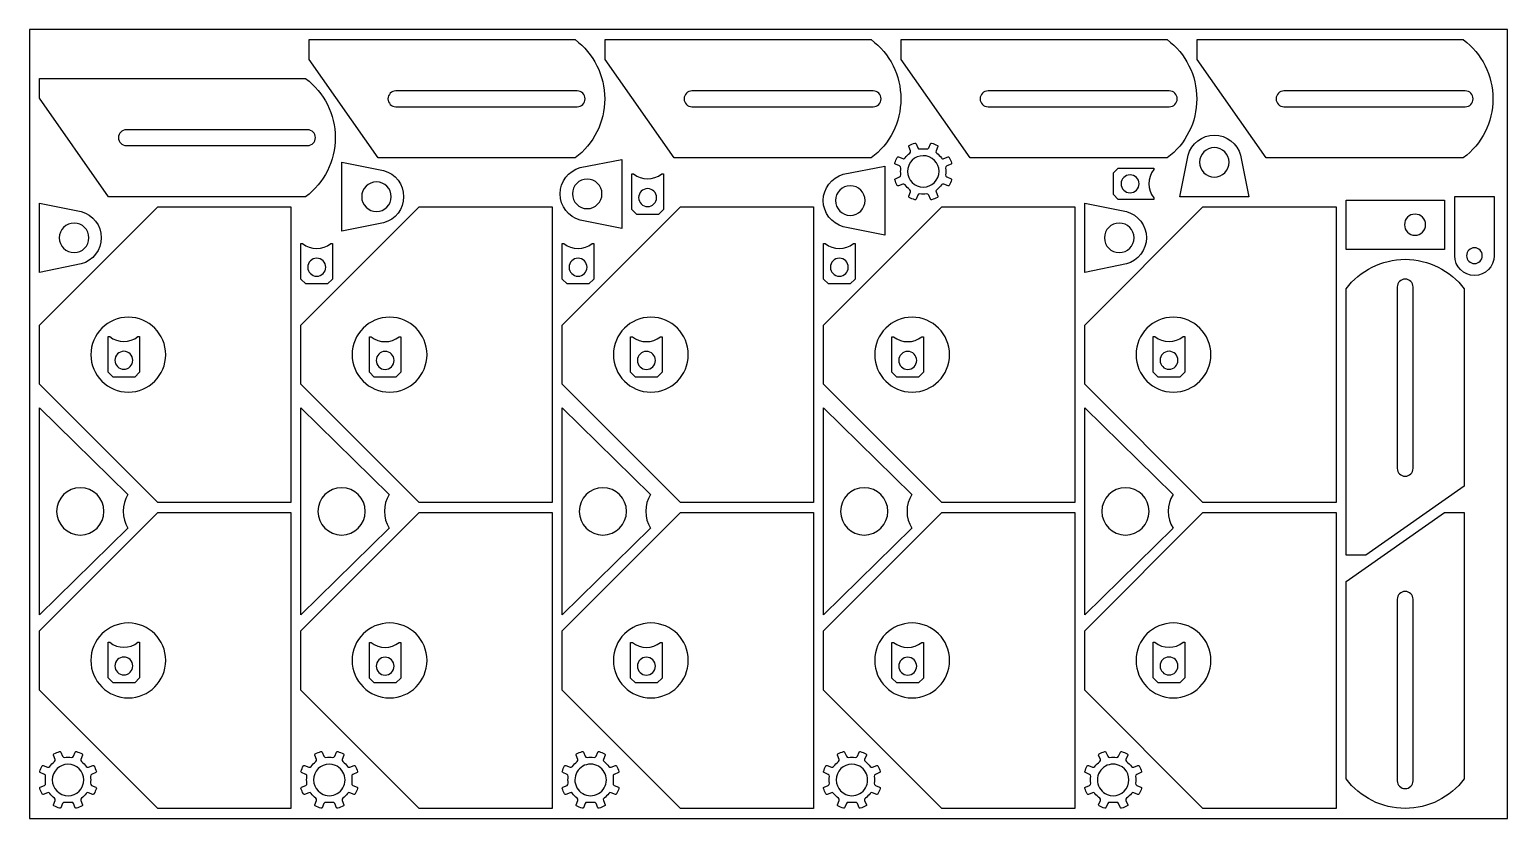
# Model space of a CAD drawing. Header units: metres. Extents: x 0 to 1500, y 0 to 800.
import ezdxf

# ---------------------------------------------------------------- set-up
doc = ezdxf.new("R2010")
doc.units = ezdxf.units.M

msp = doc.modelspace()

# ---------------------------------------------------------------- linework, layer by layer
for points in [[(0, 0), (1500, 0), (1500, 800), (0, 800)], [(130.2, 620.3), (265.2, 620.3), (265.2, 320.3), (130.2, 320.3), (10.2, 440.3), (10.2, 500.3)], [(395.4, 620.3), (530.4, 620.3), (530.4, 320.3), (395.4, 320.3), (275.4, 440.3), (275.4, 500.3)], [(660.6, 620.3), (795.6, 620.3), (795.6, 320.3), (660.6, 320.3), (540.6, 440.3), (540.6, 500.3)], [(925.8, 620.3), (1060.8, 620.3), (1060.8, 320.3), (925.8, 320.3), (805.8, 440.3), (805.8, 500.3)], [(1191, 620.3), (1326, 620.3), (1326, 320.3), (1191, 320.3), (1071, 440.3), (1071, 500.3)], [(1436.2, 577.1), (1336.2, 577.1), (1336.2, 627.1), (1436.2, 627.1)], [(130.2, 310.2), (265.2, 310.2), (265.2, 10.2), (130.2, 10.2), (10.2, 130.2), (10.2, 190.2)], [(395.4, 310.2), (530.4, 310.2), (530.4, 10.2), (395.4, 10.2), (275.4, 130.2), (275.4, 190.2)], [(660.6, 310.2), (795.6, 310.2), (795.6, 10.2), (660.6, 10.2), (540.6, 130.2), (540.6, 190.2)], [(925.8, 310.2), (1060.8, 310.2), (1060.8, 10.2), (925.8, 10.2), (805.8, 130.2), (805.8, 190.2)], [(1191, 310.2), (1326, 310.2), (1326, 10.2), (1191, 10.2), (1071, 130.2), (1071, 190.2)]]:
    msp.add_lwpolyline(points, close=True)
for points in [[(553.8, 669.8), (353.8, 669.8), (283.8, 769.8), (283.8, 789.8), (553.8, 789.8, -0.5)], [(854.3, 669.8), (654.3, 669.8), (584.3, 769.8), (584.3, 789.8), (854.3, 789.8, -0.5)], [(1154.7, 669.8), (954.8, 669.8), (884.8, 769.8), (884.8, 789.8), (1154.7, 789.8, -0.5)], [(1455.2, 669.8), (1255.2, 669.8), (1185.2, 769.8), (1185.2, 789.8), (1455.2, 789.8, -0.5)], [(280.2, 630.4), (80.2, 630.4), (10.2, 730.4), (10.2, 750.4), (280.2, 750.4, -0.5)], [(555.8, 721.8, 1), (555.8, 737.8), (371.8, 737.8, 1), (371.8, 721.8)], [(856.3, 721.8, 1), (856.3, 737.8), (672.3, 737.8, 1), (672.3, 721.8)], [(1156.8, 721.8, 1), (1156.8, 737.8), (972.8, 737.8, 1), (972.8, 721.8)], [(1457.2, 721.8, 1), (1457.2, 737.8), (1273.2, 737.8, 1), (1273.2, 721.8)], [(282.2, 682.4, 1), (282.2, 698.4), (98.2, 698.4, 1), (98.2, 682.4)], [(1175.9, 672.5, -0.767327), (1229.1, 672.5), (1237.5, 630.4), (1167.5, 630.4)], [(884.4, 652.7, -0.075308), (884.4, 659.6, 0.344881), (883.1, 661.7), (878.9, 663.5, -0.384176), (878.3, 664.7, -0.051863), (880.7, 670.4, -0.384176), (882, 670.9), (886.2, 669.1, 0.344881), (888.6, 669.8, -0.075308), (893.5, 674.7, 0.344881), (894.1, 677), (892.4, 681.3, -0.384176), (892.8, 682.5, -0.051863), (898.5, 684.9, -0.384176), (899.8, 684.3), (901.5, 680.1, 0.344881), (903.7, 678.9, -0.075309), (910.5, 678.9, 0.344881), (912.7, 680.1), (914.4, 684.3, -0.384176), (915.6, 684.9, -0.051863), (921.4, 682.5, -0.384176), (921.8, 681.3), (920.1, 677, 0.344881), (920.7, 674.7, -0.075309), (925.6, 669.8, 0.344881), (928, 669.1), (932.2, 670.9, -0.384176), (933.5, 670.4, -0.051863), (935.9, 664.7, -0.384176), (935.3, 663.5), (931, 661.7, 0.344881), (929.8, 659.6, -0.075309), (929.8, 652.7, 0.344881), (931, 650.6), (935.3, 648.8, -0.384176), (935.9, 647.6, -0.051863), (933.5, 641.9, -0.384176), (932.2, 641.4), (928, 643.2, 0.344881), (925.6, 642.5, -0.075309), (920.7, 637.6, 0.344881), (920.1, 635.3), (921.8, 631, -0.384176), (921.4, 629.8, -0.051863), (915.6, 627.4, -0.384176), (914.4, 628), (912.7, 632.2, 0.344881), (910.5, 633.4, -0.075309), (903.7, 633.4, 0.344881), (901.5, 632.2), (899.8, 628, -0.384176), (898.5, 627.4, -0.051863), (892.8, 629.8, -0.384176), (892.4, 631), (894.1, 635.3, 0.344881), (893.5, 637.6, -0.075309), (888.6, 642.5, 0.344881), (886.2, 643.2), (882, 641.4, -0.384176), (880.7, 641.9, -0.051863), (878.3, 647.6, -0.384176), (878.9, 648.8), (883.1, 650.6, 0.344881)], [(1217.5, 665.4, 1), (1187.5, 665.4, 1)], [(359.3, 657.1, -0.767327), (359.3, 604), (317.1, 595.5), (317.1, 665.5)], [(558.9, 606.8, -0.767327), (558.9, 660), (601, 668.4), (601, 598.4)], [(825.9, 600.1, -0.767327), (825.9, 653.2), (868, 661.6), (868, 591.6)], [(913.2, 670.9, 1), (901, 641.4, 1)], [(352.1, 615.5, 1), (352.1, 645.5, 1)], [(566, 648.4, 1), (566, 618.4, 1)], [(611.3, 617.6), (611.3, 653.6), (613, 653.6, 0.349215), (641.6, 653.6), (643.3, 653.6), (643.3, 617.6), (638.3, 612.6), (616.3, 612.6)], [(1105, 659.6), (1141, 659.6), (1141, 658, 0.349215), (1141, 629.3), (1141, 627.6), (1105, 627.6), (1100, 632.6), (1100, 654.6)], [(1117, 652.7, 1), (1117, 634.5, 1)], [(618.2, 629.6, 1), (636.4, 629.6, 1)], [(833, 641.6, 1), (833, 611.6, 1)], [(1446.5, 570.7), (1446.5, 630.7), (1486.5, 630.7), (1486.5, 570.7, -1)], [(52.4, 615.4, -0.767327), (52.4, 562.3), (10.2, 553.8), (10.2, 623.8)], [(1113.2, 615.4, -0.767327), (1113.2, 562.3), (1071, 553.8), (1071, 623.8)], [(45.2, 573.8, 1), (45.2, 603.8, 1)], [(1106, 573.8, 1), (1106, 603.8, 1)], [(1417, 602.1, 1), (1395.5, 602.1, 1)], [(275.4, 547), (275.4, 583), (277.1, 583, 0.349215), (305.8, 583), (307.4, 583), (307.4, 547), (302.4, 542), (280.4, 542)], [(540.6, 547), (540.6, 583), (542.3, 583, 0.349215), (571, 583), (572.6, 583), (572.6, 547), (567.6, 542), (545.6, 542)], [(805.8, 547), (805.8, 583), (807.5, 583, 0.349215), (836.2, 583), (837.8, 583), (837.8, 547), (832.8, 542), (810.8, 542)], [(1458.5, 570.7, 1), (1474.5, 570.7, 1)], [(282.4, 559, 1), (300.6, 559, 1)], [(547.6, 559, 1), (565.8, 559, 1)], [(812.8, 559, 1), (831, 559, 1)], [(1456.2, 537), (1456.2, 337), (1356.2, 267), (1336.2, 267), (1336.2, 537, -0.5)], [(1404.2, 539, 1), (1388.2, 539), (1388.2, 355, 1), (1404.2, 355)], [(100.2, 432.3, 1), (100.2, 508.3, 1)], [(365.4, 432.3, 1), (365.4, 508.3, 1)], [(630.6, 432.3, 1), (630.6, 508.3, 1)], [(895.8, 432.3, 1), (895.8, 508.3, 1)], [(1161, 432.3, 1), (1161, 508.3, 1)], [(79.7, 452.6), (79.7, 488.6), (81.4, 488.6, 0.349215), (110, 488.6), (111.7, 488.6), (111.7, 452.6), (106.7, 447.6), (84.7, 447.6)], [(344.9, 452.5), (344.9, 488.5), (346.6, 488.5, 0.349215), (375.2, 488.5), (376.9, 488.5), (376.9, 452.5), (371.9, 447.5), (349.9, 447.5)], [(610.1, 452.5), (610.1, 488.5), (611.8, 488.5, 0.349215), (640.4, 488.5), (642.1, 488.5), (642.1, 452.5), (637.1, 447.5), (615.1, 447.5)], [(875.3, 452.5), (875.3, 488.5), (877, 488.5, 0.349215), (905.6, 488.5), (907.3, 488.5), (907.3, 452.5), (902.3, 447.5), (880.3, 447.5)], [(1140.5, 452.6), (1140.5, 488.6), (1142.2, 488.6, 0.349215), (1170.8, 488.6), (1172.5, 488.6), (1172.5, 452.6), (1167.5, 447.6), (1145.5, 447.6)], [(86.6, 464.6, 1), (104.8, 464.6, 1)], [(351.8, 464.5, 1), (370, 464.5, 1)], [(617, 464.5, 1), (635.2, 464.5, 1)], [(882.2, 464.5, 1), (900.4, 464.5, 1)], [(1147.4, 464.6, 1), (1165.6, 464.6, 1)], [(10.2, 206.4), (10.2, 416.4), (99.8, 328.6, 0.280148), (99.8, 294.3)], [(275.4, 206.4), (275.4, 416.4), (365, 328.6, 0.280148), (365, 294.3)], [(540.6, 206.4), (540.6, 416.4), (630.2, 328.6, 0.280148), (630.2, 294.3)], [(805.8, 206.4), (805.8, 416.4), (895.4, 328.6, 0.280148), (895.4, 294.3)], [(1071, 206.4), (1071, 416.4), (1160.6, 328.6, 0.280148), (1160.6, 294.3)], [(51.5, 287.4, 1), (51.5, 335.4, 1)], [(316.7, 287.4, 1), (316.7, 335.4, 1)], [(581.9, 287.4, 1), (581.9, 335.4, 1)], [(847.1, 287.4, 1), (847.1, 335.4, 1)], [(1112.3, 287.4, 1), (1112.3, 335.4, 1)], [(1336.2, 40.2), (1336.2, 240.2), (1436.2, 310.2), (1456.2, 310.2), (1456.2, 40.2, -0.5)], [(1388.2, 38.2, 1), (1404.2, 38.2), (1404.2, 222.2, 1), (1388.2, 222.2)], [(100.2, 122.2, 1), (100.2, 198.2, 1)], [(365.4, 122.2, 1), (365.4, 198.2, 1)], [(630.6, 122.2, 1), (630.6, 198.2, 1)], [(895.8, 122.2, 1), (895.8, 198.2, 1)], [(1161, 122.2, 1), (1161, 198.2, 1)], [(79.7, 142.6), (79.7, 178.6), (81.4, 178.6, 0.349215), (110, 178.6), (111.7, 178.6), (111.7, 142.6), (106.7, 137.6), (84.7, 137.6)], [(344.9, 142.4), (344.9, 178.4), (346.6, 178.4, 0.349215), (375.2, 178.4), (376.9, 178.4), (376.9, 142.4), (371.9, 137.4), (349.9, 137.4)], [(610.1, 142.4), (610.1, 178.4), (611.8, 178.4, 0.349215), (640.4, 178.4), (642.1, 178.4), (642.1, 142.4), (637.1, 137.4), (615.1, 137.4)], [(875.3, 142.4), (875.3, 178.4), (877, 178.4, 0.349215), (905.6, 178.4), (907.3, 178.4), (907.3, 142.4), (902.3, 137.4), (880.3, 137.4)], [(1140.5, 142.6), (1140.5, 178.6), (1142.2, 178.6, 0.349215), (1170.8, 178.6), (1172.5, 178.6), (1172.5, 142.6), (1167.5, 137.6), (1145.5, 137.6)], [(86.6, 154.6, 1), (104.8, 154.6, 1)], [(351.8, 154.4, 1), (370, 154.4, 1)], [(617, 154.4, 1), (635.2, 154.4, 1)], [(882.2, 154.4, 1), (900.4, 154.4, 1)], [(1147.4, 154.6, 1), (1165.6, 154.6, 1)], [(16.3, 35.6, -0.075308), (16.3, 42.5, 0.344881), (15.1, 44.6), (10.9, 46.4, -0.384176), (10.3, 47.6, -0.051863), (12.7, 53.3, -0.384176), (13.9, 53.8), (18.2, 52, 0.344881), (20.5, 52.7, -0.075308), (25.4, 57.6, 0.344881), (26.1, 59.9), (24.3, 64.2, -0.384176), (24.8, 65.4, -0.051863), (30.5, 67.8, -0.384176), (31.7, 67.2), (33.5, 63, 0.344881), (35.6, 61.8, -0.075309), (42.5, 61.8, 0.344881), (44.6, 63), (46.4, 67.2, -0.384176), (47.6, 67.8, -0.051863), (53.3, 65.4, -0.384176), (53.8, 64.2), (52, 59.9, 0.344881), (52.7, 57.6, -0.075309), (57.6, 52.7, 0.344881), (59.9, 52), (64.2, 53.8, -0.384176), (65.4, 53.3, -0.051863), (67.8, 47.6, -0.384176), (67.2, 46.4), (63, 44.6, 0.344881), (61.8, 42.5, -0.075309), (61.8, 35.6, 0.344881), (63, 33.5), (67.2, 31.7, -0.384176), (67.8, 30.5, -0.051863), (65.4, 24.8, -0.384176), (64.2, 24.3), (59.9, 26.1, 0.344881), (57.6, 25.4, -0.075309), (52.7, 20.5, 0.344881), (52, 18.2), (53.8, 13.9, -0.384176), (53.3, 12.7, -0.051863), (47.6, 10.3, -0.384176), (46.4, 10.9), (44.6, 15.1, 0.344881), (42.5, 16.3, -0.075309), (35.6, 16.3, 0.344881), (33.5, 15.1), (31.7, 10.9, -0.384176), (30.5, 10.3, -0.051863), (24.8, 12.7, -0.384176), (24.3, 13.9), (26.1, 18.2, 0.344881), (25.4, 20.5, -0.075309), (20.5, 25.4, 0.344881), (18.2, 26.1), (13.9, 24.3, -0.384176), (12.7, 24.8, -0.051863), (10.3, 30.5, -0.384176), (10.9, 31.7), (15.1, 33.5, 0.344881)], [(281.5, 35.6, -0.075308), (281.5, 42.5, 0.344881), (280.3, 44.6), (276.1, 46.4, -0.384176), (275.5, 47.6, -0.051863), (277.9, 53.3, -0.384176), (279.1, 53.8), (283.4, 52, 0.344881), (285.7, 52.7, -0.075308), (290.6, 57.6, 0.344881), (291.3, 59.9), (289.5, 64.2, -0.384176), (290, 65.4, -0.051863), (295.7, 67.8, -0.384176), (296.9, 67.2), (298.7, 63, 0.344881), (300.8, 61.8, -0.075309), (307.7, 61.8, 0.344881), (309.8, 63), (311.6, 67.2, -0.384176), (312.8, 67.8, -0.051863), (318.5, 65.4, -0.384176), (319, 64.2), (317.2, 59.9, 0.344881), (317.9, 57.6, -0.075309), (322.8, 52.7, 0.344881), (325.1, 52), (329.4, 53.8, -0.384176), (330.6, 53.3, -0.051863), (333, 47.6, -0.384176), (332.4, 46.4), (328.2, 44.6, 0.344881), (327, 42.5, -0.075309), (327, 35.6, 0.344881), (328.2, 33.5), (332.4, 31.7, -0.384176), (333, 30.5, -0.051863), (330.6, 24.8, -0.384176), (329.4, 24.3), (325.1, 26.1, 0.344881), (322.8, 25.4, -0.075309), (317.9, 20.5, 0.344881), (317.2, 18.2), (319, 13.9, -0.384176), (318.5, 12.7, -0.051863), (312.8, 10.3, -0.384176), (311.6, 10.9), (309.8, 15.1, 0.344881), (307.7, 16.3, -0.075309), (300.8, 16.3, 0.344881), (298.7, 15.1), (296.9, 10.9, -0.384176), (295.7, 10.3, -0.051863), (290, 12.7, -0.384176), (289.5, 13.9), (291.3, 18.2, 0.344881), (290.6, 20.5, -0.075309), (285.7, 25.4, 0.344881), (283.4, 26.1), (279.1, 24.3, -0.384176), (277.9, 24.8, -0.051863), (275.5, 30.5, -0.384176), (276.1, 31.7), (280.3, 33.5, 0.344881)], [(546.7, 35.6, -0.075308), (546.7, 42.5, 0.344881), (545.5, 44.6), (541.3, 46.4, -0.384176), (540.7, 47.6, -0.051863), (543.1, 53.3, -0.384176), (544.3, 53.8), (548.6, 52, 0.344881), (550.9, 52.7, -0.075308), (555.8, 57.6, 0.344881), (556.5, 59.9), (554.7, 64.2, -0.384176), (555.2, 65.4, -0.051863), (560.9, 67.8, -0.384176), (562.1, 67.2), (563.9, 63, 0.344881), (566, 61.8, -0.075309), (572.9, 61.8, 0.344881), (575, 63), (576.8, 67.2, -0.384176), (578, 67.8, -0.051863), (583.7, 65.4, -0.384176), (584.2, 64.2), (582.4, 59.9, 0.344881), (583.1, 57.6, -0.075309), (588, 52.7, 0.344881), (590.3, 52), (594.6, 53.8, -0.384176), (595.8, 53.3, -0.051863), (598.2, 47.6, -0.384176), (597.6, 46.4), (593.4, 44.6, 0.344881), (592.2, 42.5, -0.075309), (592.2, 35.6, 0.344881), (593.4, 33.5), (597.6, 31.7, -0.384176), (598.2, 30.5, -0.051863), (595.8, 24.8, -0.384176), (594.6, 24.3), (590.3, 26.1, 0.344881), (588, 25.4, -0.075309), (583.1, 20.5, 0.344881), (582.4, 18.2), (584.2, 13.9, -0.384176), (583.7, 12.7, -0.051863), (578, 10.3, -0.384176), (576.8, 10.9), (575, 15.1, 0.344881), (572.9, 16.3, -0.075309), (566, 16.3, 0.344881), (563.9, 15.1), (562.1, 10.9, -0.384176), (560.9, 10.3, -0.051863), (555.2, 12.7, -0.384176), (554.7, 13.9), (556.5, 18.2, 0.344881), (555.8, 20.5, -0.075309), (550.9, 25.4, 0.344881), (548.6, 26.1), (544.3, 24.3, -0.384176), (543.1, 24.8, -0.051863), (540.7, 30.5, -0.384176), (541.3, 31.7), (545.5, 33.5, 0.344881)], [(811.9, 35.6, -0.075308), (811.9, 42.5, 0.344881), (810.7, 44.6), (806.5, 46.4, -0.384176), (805.9, 47.6, -0.051863), (808.3, 53.3, -0.384176), (809.5, 53.8), (813.8, 52, 0.344881), (816.1, 52.7, -0.075308), (821, 57.6, 0.344881), (821.7, 59.9), (819.9, 64.2, -0.384176), (820.4, 65.4, -0.051863), (826.1, 67.8, -0.384176), (827.3, 67.2), (829.1, 63, 0.344881), (831.2, 61.8, -0.075309), (838.1, 61.8, 0.344881), (840.2, 63), (842, 67.2, -0.384176), (843.2, 67.8, -0.051863), (848.9, 65.4, -0.384176), (849.4, 64.2), (847.6, 59.9, 0.344881), (848.3, 57.6, -0.075309), (853.2, 52.7, 0.344881), (855.5, 52), (859.8, 53.8, -0.384176), (861, 53.3, -0.051863), (863.4, 47.6, -0.384176), (862.8, 46.4), (858.6, 44.6, 0.344881), (857.4, 42.5, -0.075309), (857.4, 35.6, 0.344881), (858.6, 33.5), (862.8, 31.7, -0.384176), (863.4, 30.5, -0.051863), (861, 24.8, -0.384176), (859.8, 24.3), (855.5, 26.1, 0.344881), (853.2, 25.4, -0.075309), (848.3, 20.5, 0.344881), (847.6, 18.2), (849.4, 13.9, -0.384176), (848.9, 12.7, -0.051863), (843.2, 10.3, -0.384176), (842, 10.9), (840.2, 15.1, 0.344881), (838.1, 16.3, -0.075309), (831.2, 16.3, 0.344881), (829.1, 15.1), (827.3, 10.9, -0.384176), (826.1, 10.3, -0.051863), (820.4, 12.7, -0.384176), (819.9, 13.9), (821.7, 18.2, 0.344881), (821, 20.5, -0.075309), (816.1, 25.4, 0.344881), (813.8, 26.1), (809.5, 24.3, -0.384176), (808.3, 24.8, -0.051863), (805.9, 30.5, -0.384176), (806.5, 31.7), (810.7, 33.5, 0.344881)], [(1077.1, 35.6, -0.075308), (1077.1, 42.5, 0.344881), (1075.9, 44.6), (1071.7, 46.4, -0.384176), (1071.1, 47.6, -0.051863), (1073.5, 53.3, -0.384176), (1074.7, 53.8), (1079, 52, 0.344881), (1081.3, 52.7, -0.075308), (1086.2, 57.6, 0.344881), (1086.9, 59.9), (1085.1, 64.2, -0.384176), (1085.6, 65.4, -0.051863), (1091.3, 67.8, -0.384176), (1092.5, 67.2), (1094.3, 63, 0.344881), (1096.4, 61.8, -0.075309), (1103.3, 61.8, 0.344881), (1105.4, 63), (1107.2, 67.2, -0.384176), (1108.4, 67.8, -0.051863), (1114.1, 65.4, -0.384176), (1114.6, 64.2), (1112.8, 59.9, 0.344881), (1113.5, 57.6, -0.075309), (1118.4, 52.7, 0.344881), (1120.7, 52), (1125, 53.8, -0.384176), (1126.2, 53.3, -0.051863), (1128.6, 47.6, -0.384176), (1128, 46.4), (1123.8, 44.6, 0.344881), (1122.6, 42.5, -0.075309), (1122.6, 35.6, 0.344881), (1123.8, 33.5), (1128, 31.7, -0.384176), (1128.6, 30.5, -0.051863), (1126.2, 24.8, -0.384176), (1125, 24.3), (1120.7, 26.1, 0.344881), (1118.4, 25.4, -0.075309), (1113.5, 20.5, 0.344881), (1112.8, 18.2), (1114.6, 13.9, -0.384176), (1114.1, 12.7, -0.051863), (1108.4, 10.3, -0.384176), (1107.2, 10.9), (1105.4, 15.1, 0.344881), (1103.3, 16.3, -0.075309), (1096.4, 16.3, 0.344881), (1094.3, 15.1), (1092.5, 10.9, -0.384176), (1091.3, 10.3, -0.051863), (1085.6, 12.7, -0.384176), (1085.1, 13.9), (1086.9, 18.2, 0.344881), (1086.2, 20.5, -0.075309), (1081.3, 25.4, 0.344881), (1079, 26.1), (1074.7, 24.3, -0.384176), (1073.5, 24.8, -0.051863), (1071.1, 30.5, -0.384176), (1071.7, 31.7), (1075.9, 33.5, 0.344881)], [(45.2, 53.8, 1), (32.9, 24.3, 1)], [(310.4, 53.8, 1), (298.1, 24.3, 1)], [(575.6, 53.8, 1), (563.3, 24.3, 1)], [(840.8, 53.8, 1), (828.5, 24.3, 1)], [(1106, 53.8, 1), (1093.7, 24.3, 1)]]:
    msp.add_lwpolyline(points, format="xyb", close=True)

doc.saveas('drawing.dxf')
